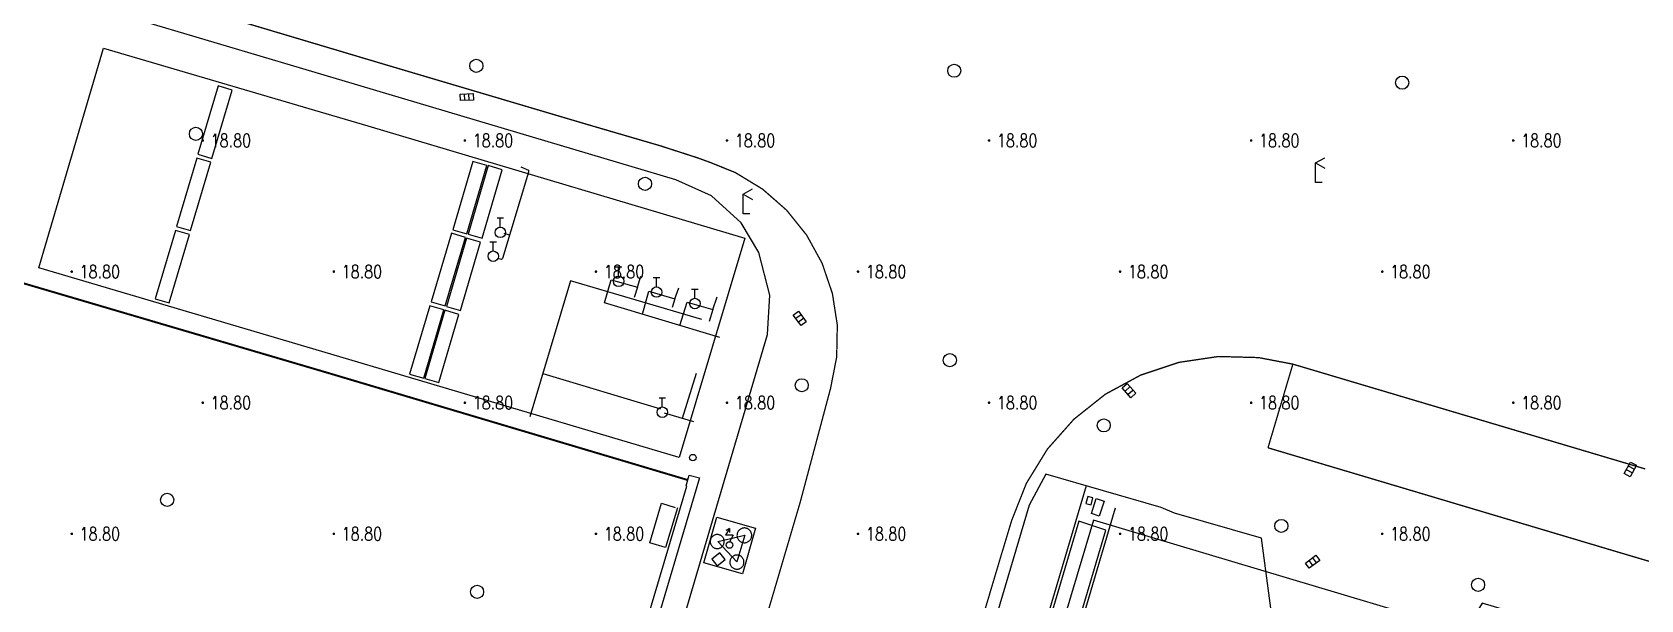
# Model space of a CAD drawing. Extents: x 404846 to 408477, y 3390929 to 3392894.
# Drawn here: x 405318.3 to 405441.1, y 3392239.3 to 3392282.6 of the extents above; entities that cross this region are included whole.
import ezdxf
from ezdxf.enums import TextEntityAlignment as Align

# ---------------------------------------------------------------- set-up
doc = ezdxf.new("R2010")
doc.units = 0
doc.header["$LTSCALE"] = 0.5
doc.layers.get('0').update_dxf_attribs({"linetype": 'CONTINUOUS'})
for name, color, linetype in [('3221', 6, 'CONTINUOUS'), ('DLDW', 11, 'CONTINUOUS'), ('DLSS', 4, 'CONTINUOUS'), ('DMTZ', 3, 'CONTINUOUS'), ('FZTZ', 7, 'CONTINUOUS'), ('GCD', 1, 'CONTINUOUS'), ('GXYZ', 2, 'CONTINUOUS'), ('JMD', 6, 'CONTINUOUS'), ('SXSS', 5, 'CONTINUOUS'), ('ZBTZ', 3, 'CONTINUOUS')]:
    doc.layers.add(name, color=color, linetype=linetype)
doc.styles.add('HZ', font='rs.shx', dxfattribs={"width": 0.8, "bigfont": 'hztxt.shx'})
doc.linetypes.add('10421', pattern='A,2,[150,AAA.SHX,S=0.5,R=0,X=0,Y=0.5],1e-11', length=2)
doc.linetypes.add('10422', pattern='A,0.75,[150,AAA.SHX,S=0.5,R=0,X=0,Y=0.5],1.5,[177,AAA.SHX,S=1,R=0,X=0,Y=0.4],0.75', length=3)
doc.linetypes.add('1161', pattern='A,0,[149,AAA.SHX,S=0.15,R=0,X=0,Y=0],-1.6', length=1.6)
doc.linetypes.add('444', pattern='A,4.5,[145,AAA.SHX,S=1,R=0,X=0,Y=1],4.5,-0.5,[146,AAA.SHX,S=1,R=0,X=0,Y=0],-0.5', length=10)

# ---------------------------------------------------------------- blocks, each defined once
blk = doc.blocks.new('gc052')
for p, q in [((0, 3), (1.39, 3.8)), ((0, 3), (1.39, 2.2)), ((0, 0), (0, 3)), ((1, 0), (0, 0))]:
    blk.add_line(p, q)
blk = doc.blocks.new('GC200')
at = {"linetype": 'Continuous', "const_width": 0.2, "flags": 128}
blk.add_lwpolyline([(-0.1, 0, 1), (0.1, 0, 1)], format="xyb", close=True, dxfattribs=at)
blk = doc.blocks.new('gc170')
at = {"linetype": 'Continuous'}
blk.add_circle((0, 0), 0.5, dxfattribs=at)
blk = doc.blocks.new('gc188')
blk.add_circle((0, 0), 1)
blk = doc.blocks.new('gc041')
for p, q in [((-1, 0.5), (1, 0.5)), ((-1, -0.5), (-1, 0.5)), ((-0.33, 0.5), (-0.33, -0.5)), ((0.33, 0.5), (0.33, -0.5)), ((1, 0.5), (1, -0.5)), ((1, -0.5), (-1, -0.5))]:
    blk.add_line(p, q)
blk = doc.blocks.new('gc134')
for p, q in [((-0.5, 2.2), (0.5, 2.2)), ((0, 0.8), (0, 2.2))]:
    blk.add_line(p, q)
blk.add_circle((0, 0), 0.8)
blk = doc.blocks.new('gc132')
at = {"linetype": 'Continuous'}
for points in [[(0, 2.5), (-0.58, 1.5)], [(0, 2.5), (-0.52, 2.2)], [(0, 2.5), (0, 1.9)], [(0.58, 1.5), (-0.58, 1.5)], [(0.58, 1.5), (0, 0.5)]]:
    blk.add_lwpolyline(points, dxfattribs=at)
blk.add_circle((0, 0), 0.5, dxfattribs=at)

msp = doc.modelspace()

# ---------------------------------------------------------------- linework, layer by layer
at = {"layer": '3221', "color": 6}
msp.add_polyline3d([(405372.043, 3392044.461, 18.927), (405386.976, 3392094.793, 18.787), (405421.19, 3392210.033, 18.991), (405422.3, 3392214.035, 18.824), (405429.036, 3392236.545, 18.918), (405399.337, 3392245.432, 18.918), (405392.513, 3392222.625, 18.824), (405391.394, 3392218.593, 18.991), (405357.256, 3392103.606, 18.787), (405342.323, 3392053.279, 18.927)], dxfattribs=at)
at = {"layer": 'DLDW', "linetype": 'Continuous', "elevation": 19.596, "flags": 128}
msp.add_lwpolyline([(405370.671, 3392243.784), (405372.732, 3392244.291), (405372.099, 3392242.247), (405370.671, 3392243.784)], close=True, dxfattribs=at)
at = {"layer": 'DLSS', "linetype": 'Continuous', "const_width": 0.1, "flags": 128}
for points, elevation in [([(405345.209, 3392280.189), (405334.084, 3392283.504)], 18.885), ([(405345.209, 3392280.189), (405360.66, 3392275.613)], 19.126), ([(405360.66, 3392275.613), (405366.267, 3392273.976), (405369.082, 3392273.067), (405370.041, 3392272.721), (405371.996, 3392271.933), (405374.078, 3392270.668), (405375.911, 3392269.062), (405377.438, 3392267.162), (405378.613, 3392265.025), (405379.401, 3392262.717), (405379.777, 3392260.307), (405379.73, 3392257.869), (405379.262, 3392255.476), (405376.94, 3392246.772), (405365.089, 3392206.575)], 19.209), ([(405441.43, 3392249.328), (405414.54, 3392257.322), (405411.923, 3392257.822), (405408.862, 3392257.905), (405405.833, 3392257.456), (405402.929, 3392256.488), (405400.236, 3392255.031), (405397.838, 3392253.128), (405395.806, 3392250.838), (405394.203, 3392248.231), (405393.083, 3392245.403), (405392.198, 3392242.467), (405380.168, 3392202.091)], 19.059), ([(405412.64, 3392250.943), (405414.54, 3392257.322)], 19.177), ([(405439.532, 3392242.934), (405412.64, 3392250.943)], 19.177), ([(405528.008, 3392216.686), (405439.532, 3392242.934)], 18.937)]:
    msp.add_lwpolyline(points, dxfattribs=dict(at, elevation=elevation))
at = {"layer": 'DMTZ', "linetype": '10422', "flags": 128}
for points, elevation in [([(405340.432, 3392258.286), (405318.839, 3392264.674), (405323.787, 3392281.418), (405343.944, 3392275.49)], 19.523), ([(405343.944, 3392275.49), (405372.716, 3392266.94), (405367.708, 3392250.206), (405340.432, 3392258.286)], 19.592)]:
    msp.add_lwpolyline(points, dxfattribs=dict(at, elevation=elevation))
at = {"layer": 'DMTZ', "linetype": '10421', "elevation": 19.009, "flags": 128}
msp.add_lwpolyline([(405372.534, 3392241.319), (405369.586, 3392242.169), (405370.592, 3392245.658), (405373.54, 3392244.808), (405372.534, 3392241.319)], close=True, dxfattribs=at)
at = {"layer": 'FZTZ', "linetype": 'Continuous', "flags": 128}
for points, elevation in [([(405332.059, 3392273.019), (405333.592, 3392278.228), (405332.524, 3392278.543), (405330.988, 3392273.325), (405332.059, 3392273.019)], 19.467), ([(405330.434, 3392267.516), (405331.968, 3392272.725), (405330.899, 3392273.04), (405329.363, 3392267.822), (405330.434, 3392267.516)], 19.467), ([(405351.511, 3392267.258), (405353.044, 3392272.468), (405351.975, 3392272.782), (405350.44, 3392267.564), (405351.511, 3392267.258)], 19.817), ([(405352.668, 3392266.938), (405354.201, 3392272.148), (405353.132, 3392272.462), (405351.597, 3392267.245), (405352.668, 3392266.938)], 19.774), ([(405328.806, 3392262.002), (405330.339, 3392267.211), (405329.271, 3392267.526), (405327.735, 3392262.308), (405328.806, 3392262.002)], 19.467), ([(405349.865, 3392261.781), (405351.398, 3392266.99), (405350.33, 3392267.305), (405348.794, 3392262.087), (405349.865, 3392261.781)], 19.817), ([(405351.023, 3392261.415), (405352.556, 3392266.624), (405351.487, 3392266.939), (405349.952, 3392261.721), (405351.023, 3392261.415)], 19.774), ([(405348.216, 3392256.245), (405349.749, 3392261.454), (405348.681, 3392261.768), (405347.145, 3392256.551), (405348.216, 3392256.245)], 19.774), ([(405349.369, 3392255.91), (405350.902, 3392261.12), (405349.833, 3392261.434), (405348.298, 3392256.217), (405349.369, 3392255.91)], 19.73), ([(405370.506, 3392243.27), (405370.552, 3392243.262), (405370.598, 3392243.258), (405370.645, 3392243.259), (405370.691, 3392243.264), (405370.737, 3392243.272), (405370.782, 3392243.285), (405370.825, 3392243.301), (405370.867, 3392243.321), (405370.908, 3392243.345), (405370.945, 3392243.372), (405370.981, 3392243.403), (405371.013, 3392243.436), (405371.043, 3392243.472), (405371.069, 3392243.511), (405371.092, 3392243.551), (405371.111, 3392243.594), (405371.127, 3392243.638), (405371.138, 3392243.683), (405371.146, 3392243.729), (405371.149, 3392243.775), (405371.149, 3392243.822), (405371.144, 3392243.868), (405371.136, 3392243.914), (405371.123, 3392243.959), (405371.107, 3392244.003), (405371.087, 3392244.045), (405371.063, 3392244.085), (405371.036, 3392244.123), (405371.005, 3392244.158), (405370.972, 3392244.191), (405370.936, 3392244.22), (405370.897, 3392244.246), (405370.857, 3392244.269), (405370.814, 3392244.289), (405370.77, 3392244.304), (405370.725, 3392244.316), (405370.679, 3392244.323), (405370.633, 3392244.327), (405370.586, 3392244.326), (405370.54, 3392244.322), (405370.494, 3392244.313), (405370.449, 3392244.3), (405370.405, 3392244.284), (405370.363, 3392244.264), (405370.323, 3392244.24), (405370.285, 3392244.213), (405370.25, 3392244.182), (405370.217, 3392244.149), (405370.188, 3392244.113), (405370.161, 3392244.075), (405370.139, 3392244.034), (405370.119, 3392243.991), (405370.104, 3392243.947), (405370.092, 3392243.902), (405370.085, 3392243.856), (405370.081, 3392243.81), (405370.082, 3392243.763), (405370.086, 3392243.717), (405370.095, 3392243.671), (405370.108, 3392243.626), (405370.124, 3392243.582), (405370.144, 3392243.54), (405370.168, 3392243.5), (405370.195, 3392243.462), (405370.225, 3392243.427), (405370.259, 3392243.394), (405370.295, 3392243.365), (405370.333, 3392243.339), (405370.374, 3392243.316), (405370.416, 3392243.297), (405370.46, 3392243.281), (405370.506, 3392243.27)], 19.37), ([(405372.192, 3392244.535), (405372.171, 3392244.491), (405372.153, 3392244.446), (405372.139, 3392244.399), (405372.13, 3392244.35), (405372.124, 3392244.302), (405372.123, 3392244.253), (405372.127, 3392244.204), (405372.134, 3392244.155), (405372.146, 3392244.107), (405372.162, 3392244.061), (405372.181, 3392244.016), (405372.205, 3392243.973), (405372.232, 3392243.932), (405372.263, 3392243.894), (405372.297, 3392243.859), (405372.334, 3392243.826), (405372.373, 3392243.797), (405372.415, 3392243.772), (405372.459, 3392243.75), (405372.505, 3392243.732), (405372.552, 3392243.719), (405372.6, 3392243.709), (405372.649, 3392243.704), (405372.698, 3392243.703), (405372.747, 3392243.706), (405372.796, 3392243.713), (405372.843, 3392243.725), (405372.89, 3392243.741), (405372.935, 3392243.761), (405372.978, 3392243.784), (405373.019, 3392243.812), (405373.057, 3392243.842), (405373.092, 3392243.876), (405373.125, 3392243.913), (405373.154, 3392243.953), (405373.179, 3392243.995), (405373.201, 3392244.039), (405373.219, 3392244.085), (405373.232, 3392244.132), (405373.242, 3392244.18), (405373.247, 3392244.229), (405373.248, 3392244.278), (405373.245, 3392244.327), (405373.237, 3392244.375), (405373.226, 3392244.423), (405373.21, 3392244.469), (405373.19, 3392244.514), (405373.167, 3392244.557), (405373.139, 3392244.598), (405373.108, 3392244.636), (405373.075, 3392244.672), (405373.038, 3392244.704), (405372.998, 3392244.733), (405372.956, 3392244.759), (405372.912, 3392244.78), (405372.866, 3392244.798), (405372.819, 3392244.812), (405372.771, 3392244.821), (405372.722, 3392244.827), (405372.673, 3392244.828), (405372.624, 3392244.824), (405372.576, 3392244.817), (405372.528, 3392244.805), (405372.482, 3392244.789), (405372.437, 3392244.77), (405372.394, 3392244.746), (405372.353, 3392244.719), (405372.315, 3392244.688), (405372.279, 3392244.654), (405372.247, 3392244.617), (405372.218, 3392244.577), (405372.192, 3392244.535)], 19.452), ([(405370.621, 3392241.947), (405371.212, 3392242.427), (405370.801, 3392242.931), (405370.211, 3392242.45), (405370.621, 3392241.947)], 20.883), ([(405371.853, 3392241.75), (405371.895, 3392241.729), (405371.939, 3392241.712), (405371.984, 3392241.698), (405372.03, 3392241.688), (405372.077, 3392241.683), (405372.124, 3392241.682), (405372.171, 3392241.684), (405372.217, 3392241.691), (405372.263, 3392241.702), (405372.308, 3392241.717), (405372.351, 3392241.735), (405372.393, 3392241.758), (405372.432, 3392241.783), (405372.469, 3392241.813), (405372.503, 3392241.845), (405372.535, 3392241.88), (405372.563, 3392241.918), (405372.587, 3392241.958), (405372.609, 3392242), (405372.626, 3392242.044), (405372.64, 3392242.089), (405372.649, 3392242.135), (405372.655, 3392242.182), (405372.656, 3392242.229), (405372.653, 3392242.276), (405372.647, 3392242.322), (405372.636, 3392242.368), (405372.621, 3392242.413), (405372.602, 3392242.456), (405372.58, 3392242.498), (405372.554, 3392242.537), (405372.525, 3392242.574), (405372.493, 3392242.608), (405372.458, 3392242.64), (405372.42, 3392242.668), (405372.38, 3392242.692), (405372.338, 3392242.714), (405372.294, 3392242.731), (405372.249, 3392242.745), (405372.203, 3392242.754), (405372.156, 3392242.76), (405372.109, 3392242.761), (405372.062, 3392242.758), (405372.015, 3392242.752), (405371.97, 3392242.741), (405371.925, 3392242.726), (405371.882, 3392242.707), (405371.84, 3392242.685), (405371.801, 3392242.659), (405371.764, 3392242.63), (405371.73, 3392242.598), (405371.698, 3392242.563), (405371.67, 3392242.525), (405371.645, 3392242.485), (405371.624, 3392242.443), (405371.607, 3392242.399), (405371.593, 3392242.354), (405371.584, 3392242.308), (405371.578, 3392242.261), (405371.577, 3392242.214), (405371.579, 3392242.167), (405371.586, 3392242.12), (405371.597, 3392242.075), (405371.612, 3392242.03), (405371.63, 3392241.987), (405371.653, 3392241.945), (405371.678, 3392241.906), (405371.708, 3392241.869), (405371.74, 3392241.834), (405371.775, 3392241.803), (405371.813, 3392241.775), (405371.853, 3392241.75)], 19.37)]:
    msp.add_lwpolyline(points, close=True, dxfattribs=dict(at, elevation=elevation))
at = {"layer": 'GXYZ', "linetype": 'Continuous', "flags": 128}
for points, elevation in [([(405355.637, 3392272.363), (405356.205, 3392272.117), (405356.224, 3392272.044), (405356.21, 3392271.972), (405354.234, 3392265.37), (405354.147, 3392265.306), (405353.89, 3392265.37)], 20.447), ([(405354.771, 3392267.162), (405354.351, 3392267.287)], 20.447), ([(405369.437, 3392260.738), (405359.428, 3392263.678), (405356.312, 3392253.316)], 21.262), ([(405370.802, 3392259.359), (405362.004, 3392262), (405362.526, 3392263.747)], 20.742), ([(405362.526, 3392263.747), (405364.519, 3392263.181), (405364.788, 3392264.037)], 20.947), ([(405364.519, 3392263.181), (405364.275, 3392262.403)], 20.921), ([(405364.912, 3392261.127), (405365.397, 3392262.879)], 20.763), ([(405365.397, 3392262.879), (405367.371, 3392262.316), (405367.682, 3392263.148)], 20.829), ([(405367.371, 3392262.316), (405367.173, 3392261.648)], 20.851), ([(405368.332, 3392262.043), (405370.281, 3392261.487), (405370.597, 3392262.464)], 20.8), ([(405367.765, 3392260.27), (405368.332, 3392262.043)], 20.747), ([(405370.281, 3392261.487), (405369.993, 3392260.57)], 20.759), ([(405367.971, 3392253.2), (405369.028, 3392256.629)], 20.902), ([(405366.572, 3392253.615), (405368.801, 3392252.954)], 20.932)]:
    msp.add_lwpolyline(points, dxfattribs=dict(at, elevation=elevation))
at = {"layer": 'JMD', "linetype": '444', "flags": 128}
for points, elevation in [([(405342.245, 3392278.88), (405315.479, 3392286.833), (405311.337, 3392284.418)], 21.426), ([(405356.18, 3392197.561), (405363.44, 3392222.282), (405374.448, 3392259.594), (405374.621, 3392262.581), (405373.781, 3392265.842), (405372.449, 3392268.107), (405370.166, 3392270.166), (405367.45, 3392271.367), (405342.245, 3392278.88)], 22.076), ([(405357.299, 3392256.597), (405366.293, 3392253.911)], 21.104), ([(405395.697, 3392248.919), (405394.41, 3392246.561), (405380.405, 3392199.273)], 20.706), ([(405450.557, 3392232.681), (405428.992, 3392239.094), (405427.116, 3392236.056), (405416.691, 3392200.786), (405405.582, 3392204.144), (405412.032, 3392225.776), (405410.575, 3392226.199), (405413.326, 3392235.271), (405412.157, 3392244.052), (405405.496, 3392245.964), (405404.479, 3392246.399), (405395.697, 3392248.919)], 20.822)]:
    msp.add_lwpolyline(points, dxfattribs=dict(at, elevation=elevation))
at = {"layer": 'JMD', "linetype": 'Continuous', "elevation": 21.742, "flags": 128}
msp.add_lwpolyline([(405367.572, 3392246.351), (405366.677, 3392243.329), (405365.476, 3392243.684), (405366.371, 3392246.709), (405367.413, 3392246.401)], dxfattribs=at)
at = {"layer": 'JMD', "linetype": 'Continuous', "flags": 128}
for points, elevation in [([(405398.887, 3392247.239), (405398.738, 3392246.699), (405399.137, 3392246.588), (405399.287, 3392247.129), (405398.887, 3392247.239)], 20.395), ([(405399.166, 3392245.919), (405399.53, 3392247.065), (405400.129, 3392246.875), (405399.765, 3392245.729), (405399.166, 3392245.919)], 20.239)]:
    msp.add_lwpolyline(points, close=True, dxfattribs=dict(at, elevation=elevation))
at = {"layer": 'SXSS', "linetype": 'Continuous', "const_width": 0.15, "flags": 128}
for points, elevation in [([(405266.287, 3392266.638), (405269.817, 3392268.928), (405279.608, 3392266.006), (405282.023, 3392274.072), (405309.774, 3392265.814), (405340.717, 3392256.711)], 19.175), ([(405368.368, 3392248.483), (405340.717, 3392256.711)], 19.229)]:
    msp.add_lwpolyline(points, dxfattribs=dict(at, elevation=elevation))
at = {"layer": 'SXSS', "linetype": 'Continuous', "elevation": 19.155, "flags": 128}
msp.add_lwpolyline([(405313.042, 3392061.855), (405322.949, 3392095.361), (405328.837, 3392115.302), (405338.063, 3392146.415), (405351.875, 3392192.678), (405353.289, 3392192.278), (405354.365, 3392195.855), (405352.935, 3392196.336), (405358.571, 3392215.215), (405360.002, 3392214.792), (405361.083, 3392218.398), (405359.656, 3392218.9), (405368.283, 3392248.022), (405368.233, 3392248.032), (405368.478, 3392248.853), (405369.269, 3392248.645), (405360.6, 3392219.382), (405362.029, 3392218.879), (405360.518, 3392213.839), (405359.088, 3392214.261), (405353.884, 3392196.828), (405355.319, 3392196.345), (405353.792, 3392191.331), (405352.38, 3392191.722)], dxfattribs=at)
at = {"layer": 'ZBTZ', "linetype": '1161', "flags": 128}
for points, elevation in [([(405398.756, 3392248.041), (405390.224, 3392219.212), (405384.228, 3392199.015), (405355.998, 3392103.979), (405341.066, 3392053.652)], 18.991), ([(405343.34, 3392052.978), (405358.272, 3392103.305), (405386.542, 3392198.329), (405392.538, 3392218.526), (405400.275, 3392244.669), (405398.207, 3392245.341), (405390.454, 3392219.144), (405384.458, 3392198.947), (405356.225, 3392103.912), (405341.293, 3392053.585)], 18.988), ([(405400.977, 3392246.331), (405392.731, 3392218.469), (405386.735, 3392198.271), (405358.503, 3392103.237), (405343.571, 3392052.909)], 18.989)]:
    msp.add_lwpolyline(points, dxfattribs=dict(at, elevation=elevation))

# ---------------------------------------------------------------- block references
at = {"layer": 'DLDW', "linetype": 'Continuous', "xscale": 0.5, "yscale": 0.5}
msp.add_blockref('gc132', (405371.543, 3392243.527), dxfattribs=at)
at = {"layer": 'DLSS', "linetype": 'Continuous', "xscale": 0.5, "yscale": 0.5}
for p in [(405416.276, 3392271.169, 19.049), (405372.601, 3392268.788, 19.24)]:
    msp.add_blockref('gc052', p, dxfattribs=at)
at = {"layer": 'GCD', "linetype": 'Continuous'}
ref = msp.add_blockref('GC200', (405331.358, 3392274.379, 18.8), dxfattribs=dict(at, xscale=0.5, yscale=0.5, zscale=0.5))
ref.add_attrib('height', '18.80', dxfattribs={"linetype": 'Continuous', "height": 1, "style": 'HZ', "width": 0.8}).set_placement((405331.958, 3392274.379, 18.8), align=Align.MIDDLE_LEFT)
ref = msp.add_blockref('GC200', (405351.358, 3392274.379, 18.8), dxfattribs=dict(at, xscale=0.5, yscale=0.5, zscale=0.5))
ref.add_attrib('height', '18.80', dxfattribs={"linetype": 'Continuous', "height": 1, "style": 'HZ', "width": 0.8}).set_placement((405351.958, 3392274.379, 18.8), align=Align.MIDDLE_LEFT)
ref = msp.add_blockref('GC200', (405371.358, 3392274.379, 18.8), dxfattribs=dict(at, xscale=0.5, yscale=0.5, zscale=0.5))
ref.add_attrib('height', '18.80', dxfattribs={"linetype": 'Continuous', "height": 1, "style": 'HZ', "width": 0.8}).set_placement((405371.958, 3392274.379, 18.8), align=Align.MIDDLE_LEFT)
ref = msp.add_blockref('GC200', (405391.358, 3392274.379, 18.8), dxfattribs=dict(at, xscale=0.5, yscale=0.5, zscale=0.5))
ref.add_attrib('height', '18.80', dxfattribs={"linetype": 'Continuous', "height": 1, "style": 'HZ', "width": 0.8}).set_placement((405391.958, 3392274.379, 18.8), align=Align.MIDDLE_LEFT)
ref = msp.add_blockref('GC200', (405411.358, 3392274.379, 18.8), dxfattribs=dict(at, xscale=0.5, yscale=0.5, zscale=0.5))
ref.add_attrib('height', '18.80', dxfattribs={"linetype": 'Continuous', "height": 1, "style": 'HZ', "width": 0.8}).set_placement((405411.958, 3392274.379, 18.8), align=Align.MIDDLE_LEFT)
ref = msp.add_blockref('GC200', (405431.358, 3392274.379, 18.8), dxfattribs=dict(at, xscale=0.5, yscale=0.5, zscale=0.5))
ref.add_attrib('height', '18.80', dxfattribs={"linetype": 'Continuous', "height": 1, "style": 'HZ', "width": 0.8}).set_placement((405431.958, 3392274.379, 18.8), align=Align.MIDDLE_LEFT)
ref = msp.add_blockref('GC200', (405321.358, 3392264.379, 18.8), dxfattribs=dict(at, xscale=0.5, yscale=0.5, zscale=0.5))
ref.add_attrib('height', '18.80', dxfattribs={"linetype": 'Continuous', "height": 1, "style": 'HZ', "width": 0.8}).set_placement((405321.958, 3392264.379, 18.8), align=Align.MIDDLE_LEFT)
ref = msp.add_blockref('GC200', (405341.358, 3392264.379, 18.8), dxfattribs=dict(at, xscale=0.5, yscale=0.5, zscale=0.5))
ref.add_attrib('height', '18.80', dxfattribs={"linetype": 'Continuous', "height": 1, "style": 'HZ', "width": 0.8}).set_placement((405341.958, 3392264.379, 18.8), align=Align.MIDDLE_LEFT)
ref = msp.add_blockref('GC200', (405361.358, 3392264.379, 18.8), dxfattribs=dict(at, xscale=0.5, yscale=0.5, zscale=0.5))
ref.add_attrib('height', '18.80', dxfattribs={"linetype": 'Continuous', "height": 1, "style": 'HZ', "width": 0.8}).set_placement((405361.958, 3392264.379, 18.8), align=Align.MIDDLE_LEFT)
ref = msp.add_blockref('GC200', (405381.358, 3392264.379, 18.8), dxfattribs=dict(at, xscale=0.5, yscale=0.5, zscale=0.5))
ref.add_attrib('height', '18.80', dxfattribs={"linetype": 'Continuous', "height": 1, "style": 'HZ', "width": 0.8}).set_placement((405381.958, 3392264.379, 18.8), align=Align.MIDDLE_LEFT)
ref = msp.add_blockref('GC200', (405401.358, 3392264.379, 18.8), dxfattribs=dict(at, xscale=0.5, yscale=0.5, zscale=0.5))
ref.add_attrib('height', '18.80', dxfattribs={"linetype": 'Continuous', "height": 1, "style": 'HZ', "width": 0.8}).set_placement((405401.958, 3392264.379, 18.8), align=Align.MIDDLE_LEFT)
ref = msp.add_blockref('GC200', (405421.358, 3392264.379, 18.8), dxfattribs=dict(at, xscale=0.5, yscale=0.5, zscale=0.5))
ref.add_attrib('height', '18.80', dxfattribs={"linetype": 'Continuous', "height": 1, "style": 'HZ', "width": 0.8}).set_placement((405421.958, 3392264.379, 18.8), align=Align.MIDDLE_LEFT)
ref = msp.add_blockref('GC200', (405331.358, 3392254.379, 18.8), dxfattribs=dict(at, xscale=0.5, yscale=0.5, zscale=0.5))
ref.add_attrib('height', '18.80', dxfattribs={"linetype": 'Continuous', "height": 1, "style": 'HZ', "width": 0.8}).set_placement((405331.958, 3392254.379, 18.8), align=Align.MIDDLE_LEFT)
ref = msp.add_blockref('GC200', (405351.358, 3392254.379, 18.8), dxfattribs=dict(at, xscale=0.5, yscale=0.5, zscale=0.5))
ref.add_attrib('height', '18.80', dxfattribs={"linetype": 'Continuous', "height": 1, "style": 'HZ', "width": 0.8}).set_placement((405351.958, 3392254.379, 18.8), align=Align.MIDDLE_LEFT)
ref = msp.add_blockref('GC200', (405371.358, 3392254.379, 18.8), dxfattribs=dict(at, xscale=0.5, yscale=0.5, zscale=0.5))
ref.add_attrib('height', '18.80', dxfattribs={"linetype": 'Continuous', "height": 1, "style": 'HZ', "width": 0.8}).set_placement((405371.958, 3392254.379, 18.8), align=Align.MIDDLE_LEFT)
ref = msp.add_blockref('GC200', (405391.358, 3392254.379, 18.8), dxfattribs=dict(at, xscale=0.5, yscale=0.5, zscale=0.5))
ref.add_attrib('height', '18.80', dxfattribs={"linetype": 'Continuous', "height": 1, "style": 'HZ', "width": 0.8}).set_placement((405391.958, 3392254.379, 18.8), align=Align.MIDDLE_LEFT)
ref = msp.add_blockref('GC200', (405411.358, 3392254.379, 18.8), dxfattribs=dict(at, xscale=0.5, yscale=0.5, zscale=0.5))
ref.add_attrib('height', '18.80', dxfattribs={"linetype": 'Continuous', "height": 1, "style": 'HZ', "width": 0.8}).set_placement((405411.958, 3392254.379, 18.8), align=Align.MIDDLE_LEFT)
ref = msp.add_blockref('GC200', (405431.358, 3392254.379, 18.8), dxfattribs=dict(at, xscale=0.5, yscale=0.5, zscale=0.5))
ref.add_attrib('height', '18.80', dxfattribs={"linetype": 'Continuous', "height": 1, "style": 'HZ', "width": 0.8}).set_placement((405431.958, 3392254.379, 18.8), align=Align.MIDDLE_LEFT)
ref = msp.add_blockref('GC200', (405321.358, 3392244.379, 18.8), dxfattribs=dict(at, xscale=0.5, yscale=0.5, zscale=0.5))
ref.add_attrib('height', '18.80', dxfattribs={"linetype": 'Continuous', "height": 1, "style": 'HZ', "width": 0.8}).set_placement((405321.958, 3392244.379, 18.8), align=Align.MIDDLE_LEFT)
ref = msp.add_blockref('GC200', (405341.358, 3392244.379, 18.8), dxfattribs=dict(at, xscale=0.5, yscale=0.5, zscale=0.5))
ref.add_attrib('height', '18.80', dxfattribs={"linetype": 'Continuous', "height": 1, "style": 'HZ', "width": 0.8}).set_placement((405341.958, 3392244.379, 18.8), align=Align.MIDDLE_LEFT)
ref = msp.add_blockref('GC200', (405361.358, 3392244.379, 18.8), dxfattribs=dict(at, xscale=0.5, yscale=0.5, zscale=0.5))
ref.add_attrib('height', '18.80', dxfattribs={"linetype": 'Continuous', "height": 1, "style": 'HZ', "width": 0.8}).set_placement((405361.958, 3392244.379, 18.8), align=Align.MIDDLE_LEFT)
ref = msp.add_blockref('GC200', (405381.358, 3392244.379, 18.8), dxfattribs=dict(at, xscale=0.5, yscale=0.5, zscale=0.5))
ref.add_attrib('height', '18.80', dxfattribs={"linetype": 'Continuous', "height": 1, "style": 'HZ', "width": 0.8}).set_placement((405381.958, 3392244.379, 18.8), align=Align.MIDDLE_LEFT)
ref = msp.add_blockref('GC200', (405401.358, 3392244.379, 18.8), dxfattribs=dict(at, xscale=0.5, yscale=0.5, zscale=0.5))
ref.add_attrib('height', '18.80', dxfattribs={"linetype": 'Continuous', "height": 1, "style": 'HZ', "width": 0.8}).set_placement((405401.958, 3392244.379, 18.8), align=Align.MIDDLE_LEFT)
ref = msp.add_blockref('GC200', (405421.358, 3392244.379, 18.8), dxfattribs=dict(at, xscale=0.5, yscale=0.5, zscale=0.5))
ref.add_attrib('height', '18.80', dxfattribs={"linetype": 'Continuous', "height": 1, "style": 'HZ', "width": 0.8}).set_placement((405421.958, 3392244.379, 18.8), align=Align.MIDDLE_LEFT)
at = {"layer": 'GXYZ', "linetype": 'Continuous', "xscale": 0.5, "yscale": 0.5}
for name, p in [('gc188', (405352.231, 3392280.074, 19.175)), ('gc188', (405388.702, 3392279.698, 19.171)), ('gc188', (405422.877, 3392278.79, 19.231)), ('gc188', (405330.836, 3392274.891, 19.414)), ('gc188', (405365.103, 3392271.074, 19.579)), ('gc134', (405354.062, 3392267.371, 20.505)), ('gc134', (405353.524, 3392265.557, 20.595)), ('gc134', (405363.091, 3392263.641, 22.393)), ('gc134', (405365.985, 3392262.82, 22.348)), ('gc134', (405368.909, 3392261.943, 22.348)), ('gc188', (405388.362, 3392257.623, 18.975)), ('gc188', (405377.063, 3392255.713, 19.125)), ('gc134', (405366.424, 3392253.656, 20.979)), ('gc188', (405400.109, 3392252.649, 19.004)), ('gc170', (405368.756, 3392250.191, 19.308)), ('gc188', (405328.639, 3392246.969, 19.192)), ('gc188', (405413.658, 3392244.983, 19.085)), ('gc188', (405352.288, 3392239.956, 19.242)), ('gc188', (405428.671, 3392240.49, 19.005))]:
    msp.add_blockref(name, p, dxfattribs=at)
for p, rotation in [((405351.505, 3392277.694, 19.212), 182.4293845223818), ((405376.916, 3392260.808, 19.081), 306.2265283648628), ((405402.033, 3392255.301, 18.987), 132.0243025004397), ((405440.29, 3392249.288, 18.916), 241.1575585232893), ((405416.049, 3392242.25, 18.898), 36.41649345475997)]:
    msp.add_blockref('gc041', p, dxfattribs=dict(at, rotation=rotation))

doc.saveas('drawing.dxf')
